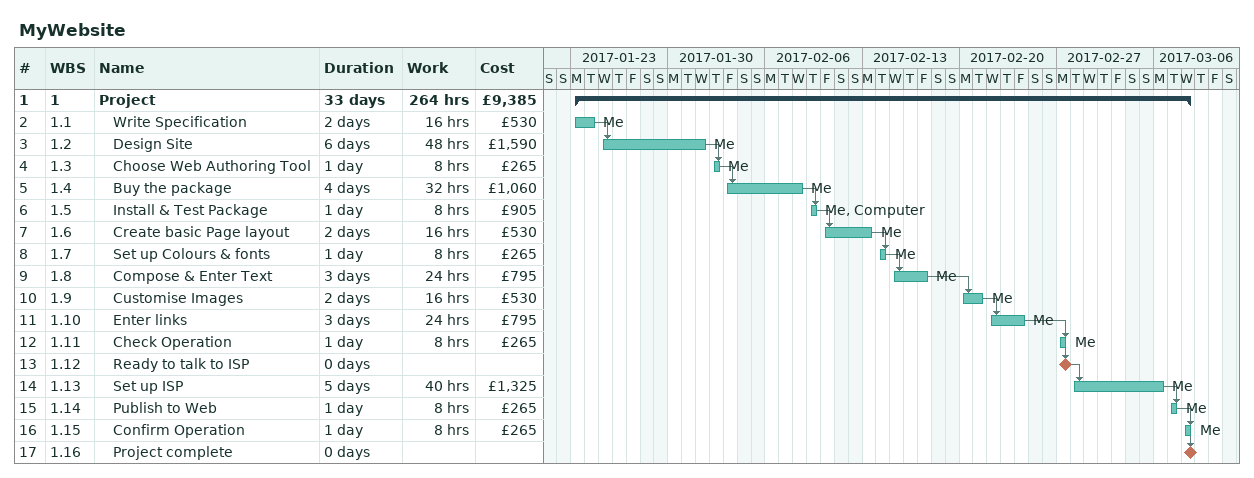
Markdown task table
MyWebsite

| ID | WBS | Task | Duration | Start | Finish | Predecessors | Resources | Work (h) | Cost (£) |
|---|---|---|---|---|---|---|---|---|---|
| 1 | 1 | **Project** | 33d | 2017-01-23 | 2017-03-08 |  |  | 264 | 9385 |
| 2 | 1.1 | Write Specification | 2d | 2017-01-23 | 2017-01-24 |  | Me | 16 | 530 |
| 3 | 1.2 | Design Site | 6d | 2017-01-25 | 2017-02-01 | 2 | Me | 48 | 1590 |
| 4 | 1.3 | Choose Web Authoring Tool | 1d | 2017-02-02 | 2017-02-02 | 3 | Me | 8 | 265 |
| 5 | 1.4 | Buy the package | 4d | 2017-02-03 | 2017-02-08 | 4 | Me | 32 | 1060 |
| 6 | 1.5 | Install & Test Package | 1d | 2017-02-09 | 2017-02-09 | 5 | Me, Computer | 8 | 905 |
| 7 | 1.6 | Create basic Page layout | 2d | 2017-02-10 | 2017-02-13 | 6 | Me | 16 | 530 |
| 8 | 1.7 | Set up Colours & fonts | 1d | 2017-02-14 | 2017-02-14 | 7 | Me | 8 | 265 |
| 9 | 1.8 | Compose & Enter Text | 3d | 2017-02-15 | 2017-02-17 | 8 | Me | 24 | 795 |
| 10 | 1.9 | Customise Images | 2d | 2017-02-20 | 2017-02-21 | 9 | Me | 16 | 530 |
| 11 | 1.10 | Enter links | 3d | 2017-02-22 | 2017-02-24 | 10 | Me | 24 | 795 |
| 12 | 1.11 | Check Operation | 1d | 2017-02-27 | 2017-02-27 | 11 | Me | 8 | 265 |
| 13 | 1.12 | Ready to talk to ISP | 0d | 2017-02-27 | 2017-02-27 | 12 |  |  |  |
| 14 | 1.13 | Set up ISP | 5d | 2017-02-28 | 2017-03-06 | 13 | Me | 40 | 1325 |
| 15 | 1.14 | Publish to Web | 1d | 2017-03-07 | 2017-03-07 | 14 | Me | 8 | 265 |
| 16 | 1.15 | Confirm Operation | 1d | 2017-03-08 | 2017-03-08 | 15 | Me | 8 | 265 |
| 17 | 1.16 | Project complete | 0d | 2017-03-08 | 2017-03-08 | 16 |  |  |  |
